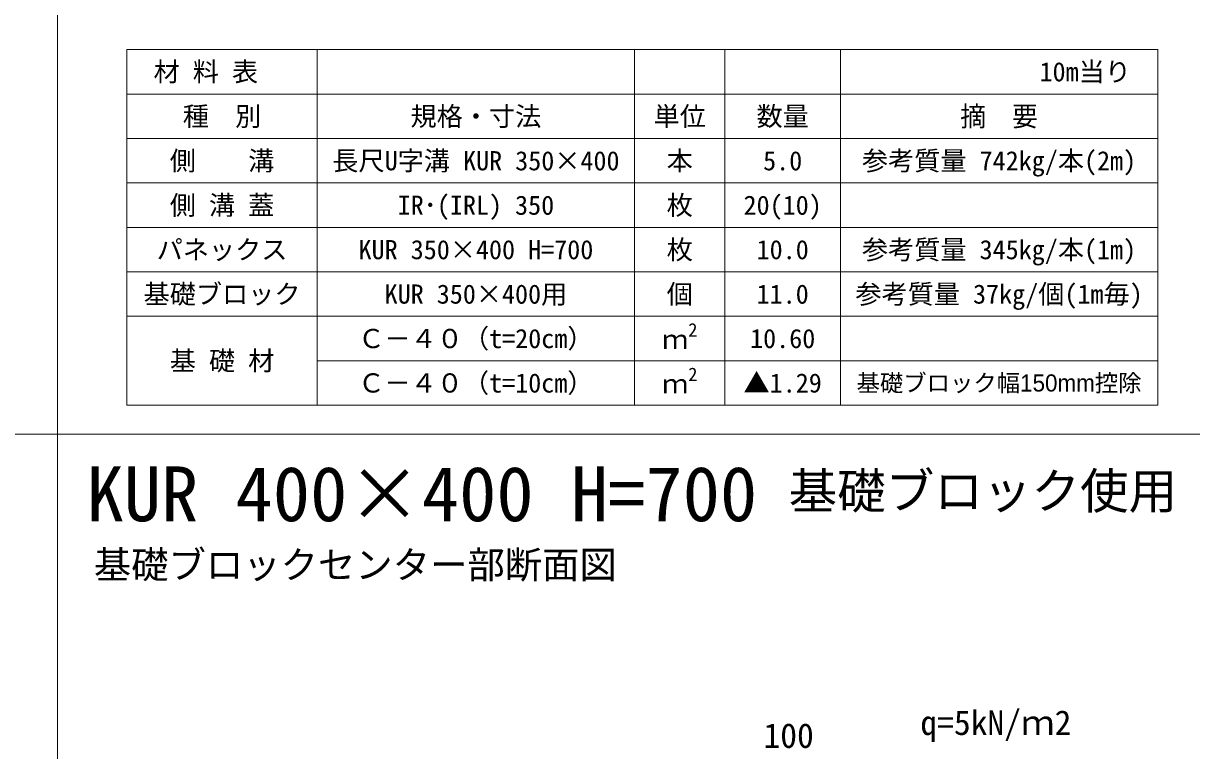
# Model space of a CAD drawing. Units: millimetres at full size, sheet at 1:40; details may follow other scales. Extents: x 206103 to 244503, y 883348 to 903496.
# Drawn here: x 236444 to 238469, y 889300 to 890560 of the extents above; entities that cross this region are included whole.
import ezdxf
from ezdxf.enums import TextEntityAlignment as Align

# ---------------------------------------------------------------- set-up
doc = ezdxf.new("R2010")
doc.units = ezdxf.units.MM
doc.header["$LTSCALE"] = 40
for name, color, linetype, lineweight in [('0_2', 7, 'Continuous', 20), ('Defpoints_3', 8, 'Continuous', 0), ('図枠', 5, 'Continuous', 13), ('寸法・材料表', 7, 'Continuous', 13), ('寸法線', 7, 'Continuous', 13)]:
    doc.layers.add(name, color=color, linetype=linetype, lineweight=lineweight)
doc.layers.add('文字', color=7, linetype='Continuous')
doc.styles.add('ＭＳ ゴシック', font='')
doc.styles.add('ＭＳ Ｐゴシック', font='')
doc.styles.get('ＭＳ ゴシック').set_extended_font_data('MS Gothic')
doc.styles.get('ＭＳ Ｐゴシック').set_extended_font_data('MS PGothic')

msp = doc.modelspace()

# ---------------------------------------------------------------- linework, layer by layer
at = {"layer": 'Defpoints_3'}
for p, q in [((236623.21, 890514.77), (238409.85, 890514.77)), ((236623.21, 890514.77), (236623.21, 890437.33)), ((236953.21, 890514.77), (236953.21, 890437.33)), ((237503.21, 890514.77), (237503.21, 890437.33)), ((237659.85, 890514.77), (237659.85, 890437.33)), ((237859.85, 890514.77), (237859.85, 890437.33)), ((238409.85, 890514.77), (238409.85, 890437.33))]:
    msp.add_line(p, q, dxfattribs=at)
at = {"layer": '図枠'}
for p, q in [((236503.21, 903148.33), (236503.21, 883348.33)), ((227303.21, 889848.33), (244503.21, 889848.33))]:
    msp.add_line(p, q, dxfattribs=at)
at = {"layer": '寸法・材料表'}
for p, q in [((236623.21, 890437.33), (238409.85, 890437.33)), ((236623.21, 890437.33), (236623.21, 889898.33)), ((236953.21, 890437.33), (236953.21, 889898.33)), ((237503.21, 890437.33), (237503.21, 889898.33)), ((237659.85, 890437.33), (237659.85, 889898.33)), ((237859.85, 890437.33), (237859.85, 889898.33)), ((238409.85, 890437.33), (238409.85, 889898.33)), ((236623.21, 890360.33), (238409.85, 890360.33)), ((236623.21, 890283.33), (238409.85, 890283.33)), ((236623.21, 890206.33), (238409.85, 890206.33)), ((236623.21, 890129.33), (238409.85, 890129.33)), ((236623.21, 890052.33), (238409.85, 890052.33)), ((236953.21, 889975.33), (238409.85, 889975.33)), ((236623.21, 889898.33), (238409.85, 889898.33))]:
    msp.add_line(p, q, dxfattribs=at)

# ---------------------------------------------------------------- texts
at = {"layer": '0_2', "style": 'ＭＳ ゴシック'}
msp.add_text('基礎ブロックセンター部断面図', height=47.47, dxfattribs=at).set_placement((236565.97, 889583.91), align=Align.BOTTOM_LEFT)
at = {"layer": '寸法・材料表', "style": 'ＭＳ ゴシック'}
msp.add_text('\u3000材 料 表', height=33.23, dxfattribs=at).set_placement((236624.26, 890476.05), align=Align.MIDDLE_LEFT)
msp.add_text('10m当り\u3000', height=33.23, dxfattribs=at).set_placement((238408.79, 890476.05), align=Align.MIDDLE_RIGHT)
at = {"layer": '寸法・材料表'}
for s, height, style, p in [('種\u3000別', 33.23, 'ＭＳ ゴシック', (236788.21, 890398.83)), ('規格・寸法', 33.23, 'ＭＳ ゴシック', (237228.21, 890398.83)), ('単位', 33.23, 'ＭＳ ゴシック', (237581.53, 890398.83)), ('数量', 33.23, 'ＭＳ ゴシック', (237759.85, 890398.83)), ('側\u3000\u3000溝', 33.23, 'ＭＳ ゴシック', (236788.21, 890321.83)), ('長尺U字溝 KUR 350×400', 33.23, 'ＭＳ ゴシック', (237228.21, 890321.83)), ('本', 33.23, 'ＭＳ ゴシック', (237581.53, 890321.83)), ('5.0', 33.23, 'ＭＳ ゴシック', (237759.85, 890321.83)), ('参考質量 742kg/本(2m)', 33.23, 'ＭＳ ゴシック', (238134.85, 890321.83)), ('側 溝 蓋', 33.23, 'ＭＳ ゴシック', (236788.21, 890244.83)), ('IR･(IRL) 350', 33.23, 'ＭＳ ゴシック', (237228.21, 890244.83)), ('枚', 33.23, 'ＭＳ ゴシック', (237581.53, 890244.83)), ('20(10)', 33.23, 'ＭＳ ゴシック', (237759.85, 890244.83)), ('パネックス', 33.23, 'ＭＳ ゴシック', (236788.21, 890167.83)), ('KUR 350×400 H=700', 33.23, 'ＭＳ ゴシック', (237228.21, 890167.83)), ('枚', 33.23, 'ＭＳ ゴシック', (237581.53, 890167.83)), ('10.0', 33.23, 'ＭＳ ゴシック', (237759.85, 890167.83)), ('参考質量 345kg/本(1m)', 33.23, 'ＭＳ ゴシック', (238134.85, 890167.83)), ('基礎ブロック', 33.23, 'ＭＳ ゴシック', (236788.21, 890090.83)), ('KUR 350×400用', 33.23, 'ＭＳ ゴシック', (237228.21, 890090.83)), ('個', 33.23, 'ＭＳ ゴシック', (237581.53, 890090.83)), ('参考質量 37kg/個(1m毎)', 33.23, 'ＭＳ ゴシック', (238134.85, 890090.83)), ('11.0', 33.23, 'ＭＳ ゴシック', (237759.85, 890090.83)), ('Ｃ－４０（t=20cm）', 33.23, 'ＭＳ ゴシック', (237228.21, 890013.83)), ('10.60', 33.23, 'ＭＳ ゴシック', (237759.85, 890013.83)), ('基 礎 材', 33.23, 'ＭＳ ゴシック', (236788.21, 889975.33)), ('Ｃ－４０（t=10cm）', 33.23, 'ＭＳ ゴシック', (237228.21, 889936.83)), ('▲1.29', 33.23, 'ＭＳ ゴシック', (237759.85, 889936.83)), ('基礎ブロック幅150mm控除', 29.69, 'ＭＳ Ｐゴシック', (238134.85, 889936.83))]:
    msp.add_text(s, height=height, dxfattribs=dict(at, style=style)).set_placement(p, align=Align.MIDDLE_CENTER)
at = {"layer": '寸法・材料表', "style": 'ＭＳ Ｐゴシック', "width": 0.95}
msp.add_text('摘\u3000要', height=34.64, dxfattribs=at).set_placement((238134.85, 890398.83), align=Align.MIDDLE_CENTER)
at = {"layer": '寸法・材料表', "style": 'ＭＳ ゴシック'}
for s, height, p in [('2', 23.26, (237596.26, 890010.22)), ('ｍ', 33.23, (237550.93, 889985.72)), ('2', 23.26, (237596.26, 889933.22)), ('ｍ', 33.23, (237550.93, 889908.72))]:
    msp.add_text(s, height=height, dxfattribs=at).set_placement(p, align=Align.BOTTOM_LEFT)
at = {"layer": '寸法線', "style": 'ＭＳ ゴシック'}
msp.add_text('100', height=42.72, dxfattribs=at).set_placement((237770.21, 889325.88), align=Align.MIDDLE_CENTER)
at = {"layer": '文字', "style": 'ＭＳ ゴシック'}
for s, height, p in [('KUR 400×400 H=700', 94.94, (236553.21, 889668.83)), ('q=5kN/ｍ2', 42.72, (237998.51, 889314.15))]:
    msp.add_text(s, height=height, dxfattribs=at).set_placement(p, align=Align.BOTTOM_LEFT)
msp.add_text('基礎ブロック使用', height=61.71, dxfattribs=at).set_placement((238443.58, 889749.79), align=Align.MIDDLE_RIGHT)

doc.saveas('drawing.dxf')
